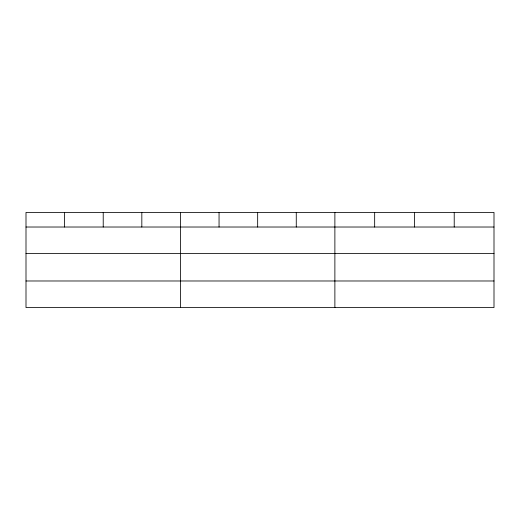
<?xml version="1.0" encoding="UTF-8"?>
<svg xmlns="http://www.w3.org/2000/svg" width="520" height="520" viewBox="0 0 520 520"><rect width="100%" height="100%" fill="white"/><g stroke="black" fill="none" stroke-linecap="round" stroke-linejoin="round"><path stroke-width="0.78" d="M494 253.597L494 212.44L26 212.44L26 307.561L494 307.561L494 253.597L26 253.597M26 227.019L494 227.019M26 280.982L494 280.982M454.22 212.44L454.22 227.019M414.44 212.44L414.44 227.019M374.66 212.44L374.66 227.019M334.88 212.44L334.88 307.561M296.27 212.44L296.27 227.019M257.66 212.44L257.66 227.019M219.05 212.44L219.05 227.019M180.44 212.44L180.44 307.561M141.83 212.44L141.83 227.019M103.22 212.44L103.22 227.019M64.61 212.44L64.61 227.019"/></g></svg>
